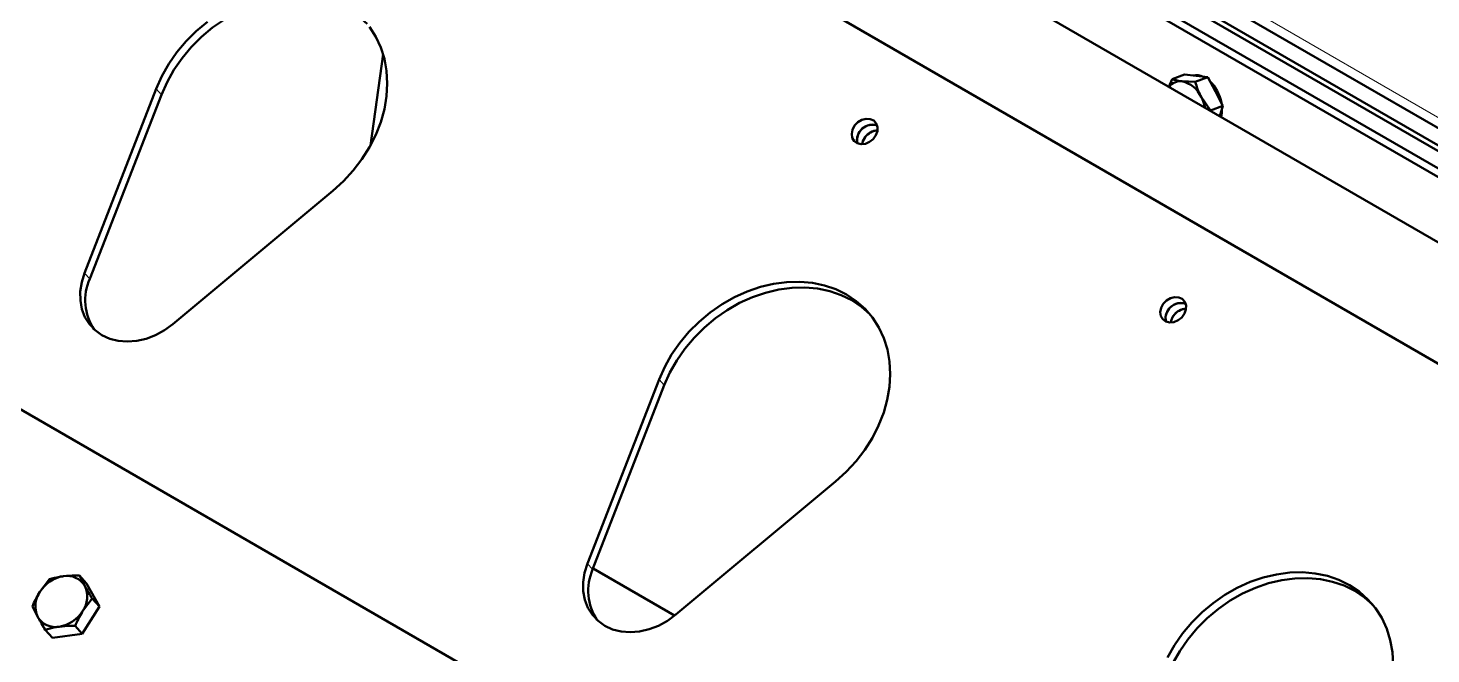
# Paper-space layout 'Лист2' of a CAD drawing. Header units: millimetres. Extents: x 0 to 420, y 0 to 297.
# Drawn here: x 105.97 to 138.13, y 186.22 to 200.54 of the extents above; entities that cross this region are included whole.
import ezdxf

# ---------------------------------------------------------------- set-up
doc = ezdxf.new("R2010")
doc.units = ezdxf.units.MM

psp = doc.layouts.new('Лист2')

# ---------------------------------------------------------------- linework, layer by layer
at = {"color": 7, "linetype": 'Continuous', "lineweight": 50}
for p, q in [((110.285, 211.801), (151.134, 188.22)), ((116.142, 210.644), (153.06, 189.332)), ((152.429, 188.967), (115.376, 210.357)), ((152.601, 189.067), (115.585, 210.435)), ((152.945, 189.265), (116.003, 210.592)), ((148.731, 186.833), (108.707, 209.938)), ((118.755, 209.529), (153.401, 189.529)), ((114.113, 199.944), (113.82, 197.856)), ((132.194, 199.374), (132.115, 199.199)), ((132.481, 199.481), (132.194, 199.374)), ((132.481, 199.481), (132.746, 199.449)), ((133.011, 199.418), (132.724, 199.31)), ((132.746, 199.449), (133.011, 199.418)), ((133.011, 199.418), (133.185, 199.089)), ((108.909, 199.152), (107.267, 194.935)), ((132.724, 199.31), (132.418, 199.327)), ((133.185, 199.089), (133.358, 198.761)), ((107.387, 194.803), (109.029, 199.019)), ((133.071, 198.654), (132.857, 198.967)), ((133.358, 198.761), (133.071, 198.654)), ((133.358, 198.761), (133.285, 198.524)), ((109.291, 193.767), (112.956, 196.816)), ((131.582, 176.933), (98.523, 196.018)), ((120.435, 192.498), (118.793, 188.282)), ((118.913, 188.149), (120.555, 192.366)), ((120.817, 187.114), (124.482, 190.162)), ((120.791, 187.093), (118.922, 188.172)), ((106.464, 187.924), (106.245, 187.638)), ((107.15, 188.013), (107.273, 187.773)), ((107.15, 188.013), (107.315, 187.831)), ((107.608, 187.298), (107.315, 187.831)), ((107.443, 187.481), (107.224, 187.195)), ((107.443, 187.481), (107.608, 187.298)), ((106.072, 187.301), (106.196, 187.06)), ((107.216, 186.676), (107.608, 187.298)), ((107.051, 186.858), (107.216, 186.676)), ((106.365, 186.768), (106.53, 186.586)), ((107.216, 186.676), (106.53, 186.586))]:
    psp.add_line(p, q, dxfattribs=at)
at = {"color": 8, "linetype": 'Continuous', "lineweight": 18}
for p, q in [((153.613, 189.651), (118.967, 209.652)), ((109.029, 199.019), (108.909, 199.152)), ((107.387, 194.803), (107.267, 194.935)), ((120.555, 192.366), (120.435, 192.498)), ((118.913, 188.149), (118.793, 188.282))]:
    psp.add_line(p, q, dxfattribs=at)
at = {"color": 7, "linetype": 'Continuous', "lineweight": 50, "flags": 128}
for points in [[(109.029, 199.019), (109.158, 199.309), (109.317, 199.589), (109.503, 199.857), (109.714, 200.109), (109.948, 200.343), (110.202, 200.555), (110.472, 200.742), (110.756, 200.904), (111.05, 201.037), (111.351, 201.14), (111.654, 201.212), (111.956, 201.251), (112.253, 201.258), (112.543, 201.233), (112.82, 201.175), (113.083, 201.085), (113.327, 200.965), (113.55, 200.815), (113.742, 200.645)], [(110.082, 200.687), (109.828, 200.475), (109.594, 200.242), (109.383, 199.99), (109.197, 199.722), (109.038, 199.441), (108.909, 199.152)], [(112.956, 196.816), (113.201, 197.038), (113.424, 197.281), (113.624, 197.541), (113.797, 197.815), (113.942, 198.1), (114.057, 198.393), (114.14, 198.689), (114.19, 198.985), (114.207, 199.278), (114.191, 199.564), (114.142, 199.839), (114.059, 200.101), (113.946, 200.345), (113.802, 200.57)], [(124.918, 198.31), (124.869, 198.218), (124.85, 198.122), (124.864, 198.032), (124.908, 197.958), (124.978, 197.908), (125.067, 197.886), (125.164, 197.896), (125.26, 197.937), (125.343, 198.004), (125.406, 198.089), (125.44, 198.184), (125.443, 198.278), (125.414, 198.361), (125.356, 198.425), (125.275, 198.461), (125.181, 198.467), (125.083, 198.441), (124.992, 198.387), (124.918, 198.31)], [(125.158, 198.044), (125.109, 197.953), (125.092, 197.886)], [(107.267, 194.935), (107.202, 194.724), (107.17, 194.512), (107.172, 194.304), (107.209, 194.107), (107.278, 193.925), (107.38, 193.763), (107.51, 193.625), (107.667, 193.513), (107.845, 193.432), (108.04, 193.382), (108.248, 193.366), (108.464, 193.383), (108.681, 193.433), (108.895, 193.516), (109.1, 193.628), (109.291, 193.767)], [(124.482, 190.162), (124.727, 190.385), (124.95, 190.627), (125.15, 190.888), (125.323, 191.162), (125.468, 191.447), (125.583, 191.739), (125.666, 192.035), (125.716, 192.331), (125.733, 192.624), (125.717, 192.91), (125.667, 193.185), (125.585, 193.447), (125.471, 193.691), (125.327, 193.916), (125.155, 194.118), (124.956, 194.295), (124.733, 194.444), (124.489, 194.564), (124.226, 194.654), (123.949, 194.712), (123.659, 194.737), (123.362, 194.73), (123.06, 194.691), (122.757, 194.619), (122.456, 194.516), (122.162, 194.383), (121.878, 194.221), (121.608, 194.034), (121.354, 193.822), (121.12, 193.588), (120.909, 193.336), (120.723, 193.068), (120.564, 192.788), (120.435, 192.498)], [(120.555, 192.366), (120.684, 192.655), (120.843, 192.935), (121.029, 193.203), (121.24, 193.455), (121.474, 193.689), (121.728, 193.901), (121.998, 194.089), (122.282, 194.25), (122.576, 194.383), (122.877, 194.486), (123.18, 194.558), (123.482, 194.598), (123.779, 194.605), (124.069, 194.579), (124.346, 194.521), (124.609, 194.431), (124.853, 194.311), (125.076, 194.162), (125.268, 193.992)], [(131.989, 194.228), (131.94, 194.136), (131.921, 194.04), (131.935, 193.95), (131.979, 193.876), (132.049, 193.826), (132.138, 193.804), (132.235, 193.814), (132.331, 193.855), (132.415, 193.921), (132.477, 194.007), (132.511, 194.102), (132.514, 194.196), (132.485, 194.279), (132.427, 194.343), (132.346, 194.379), (132.252, 194.385), (132.154, 194.359), (132.063, 194.305), (131.989, 194.228)], [(132.229, 193.962), (132.18, 193.871), (132.164, 193.804)], [(118.793, 188.282), (118.728, 188.07), (118.696, 187.858), (118.698, 187.651), (118.734, 187.454), (118.804, 187.272), (118.906, 187.109), (119.036, 186.971), (119.192, 186.859), (119.371, 186.778), (119.566, 186.728), (119.774, 186.712), (119.989, 186.729), (120.207, 186.78), (120.421, 186.862), (120.626, 186.974), (120.817, 187.114)], [(132.081, 185.712), (132.21, 186.001), (132.368, 186.281), (132.555, 186.549), (132.766, 186.802), (133, 187.035), (133.254, 187.247), (133.524, 187.435), (133.808, 187.596), (134.102, 187.729), (134.402, 187.832), (134.705, 187.904), (135.008, 187.944), (135.305, 187.951), (135.595, 187.925), (135.872, 187.867), (136.135, 187.778), (136.379, 187.657), (136.602, 187.508), (136.794, 187.338)], [(137.259, 185.97), (137.243, 186.256), (137.193, 186.532), (137.111, 186.793), (136.997, 187.038), (136.853, 187.262), (136.681, 187.464), (136.482, 187.641), (136.259, 187.79), (136.015, 187.91), (135.752, 188), (135.475, 188.058), (135.185, 188.084), (134.888, 188.077), (134.585, 188.037), (134.282, 187.965), (133.982, 187.862), (133.688, 187.729), (133.404, 187.568), (133.134, 187.38), (132.88, 187.168), (132.646, 186.934), (132.435, 186.682), (132.248, 186.414), (132.09, 186.134)]]:
    psp.add_lwpolyline(points, dxfattribs=at)
at = {"color": 7, "linetype": 'Continuous', "lineweight": 50}
for centre, radius, start, end in [((132.751, 199.112), 0.355, 63.6512, 102.7373), ((132.381, 199.021), 0.308, 82.9828, 146.0033), ((132.28, 198.711), 0.631, 23.9192, 77.3353), ((132.438, 198.68), 0.897, 9.5984, 46.8792), ((132.005, 198.517), 0.964, 12.1022, 27.8538), ((132.639, 198.673), 0.698, 346.1268, 1.3023), ((125.279, 197.985), 0.308, 141.4996, 194.8477), ((125.326, 197.98), 0.352, 72.0309, 192.1431), ((125.326, 197.99), 0.343, 71.5043, 146.9766), ((125.462, 197.829), 0.374, 92.898, 171.276), ((125.464, 197.83), 0.373, 93.122, 145.0177), ((108.483, 194.316), 1.199, 156.0538, 214.2002), ((132.397, 193.898), 0.352, 72.0309, 192.1431), ((132.397, 193.908), 0.343, 71.5043, 146.9766), ((132.35, 193.903), 0.308, 141.4996, 194.8477), ((132.533, 193.747), 0.374, 92.898, 171.276), ((132.535, 193.748), 0.373, 93.122, 145.0177), ((120.009, 187.662), 1.199, 156.0538, 214.2002), ((106.902, 187.229), 0.774, 98.7985, 148.132), ((106.87, 187.532), 0.47, 30.8005, 100.5237), ((106.755, 187.526), 0.574, 324.7782, 25.4373), ((106.714, 187.307), 0.574, 144.7782, 205.4373), ((106.567, 187.604), 0.774, 278.7985, 328.132), ((106.599, 187.301), 0.47, 210.8005, 280.5237)]:
    psp.add_arc(centre, radius, start, end, dxfattribs=at)
for points, knots in [([(132.418, 199.327), (132.412, 199.328), (132.323, 199.339), (132.256, 199.357), (132.194, 199.374)], [0, 0, 0, 0, 0.070215, 1, 1, 1, 1]), ([(132.857, 198.967), (132.853, 198.975), (132.795, 199.086), (132.758, 199.202), (132.724, 199.31)], [0, 0, 0, 0, 0.0702148, 1, 1, 1, 1]), ([(106.464, 187.924), (106.538, 187.945), (106.638, 187.973), (106.753, 187.99), (106.784, 187.994)], [0, 0, 0, 0, 0.731366, 1, 1, 1, 1]), ([(106.784, 187.994), (106.873, 188.003), (106.992, 188.014), (107.118, 188.014), (107.15, 188.013)], [0, 0, 0, 0, 0.742449, 1, 1, 1, 1]), ([(107.273, 187.773), (107.277, 187.766), (107.327, 187.676), (107.387, 187.575), (107.443, 187.481)], [0, 0, 0, 0, 0.070215, 1, 1, 1, 1]), ([(106.245, 187.638), (106.24, 187.631), (106.175, 187.525), (106.121, 187.409), (106.072, 187.301)], [0, 0, 0, 0, 0.070215, 1, 1, 1, 1]), ([(107.224, 187.195), (107.219, 187.188), (107.153, 187.082), (107.1, 186.966), (107.051, 186.858)], [0, 0, 0, 0, 0.070215, 1, 1, 1, 1]), ([(106.196, 187.06), (106.199, 187.054), (106.249, 186.964), (106.309, 186.862), (106.365, 186.768)], [0, 0, 0, 0, 0.070215, 1, 1, 1, 1]), ([(106.365, 186.768), (106.439, 186.789), (106.539, 186.818), (106.654, 186.835), (106.685, 186.839)], [0, 0, 0, 0, 0.731366, 1, 1, 1, 1]), ([(106.685, 186.839), (106.774, 186.847), (106.893, 186.859), (107.019, 186.858), (107.051, 186.858)], [0, 0, 0, 0, 0.742449, 1, 1, 1, 1])]:
    psp.add_open_spline(points, degree=3, knots=knots, dxfattribs=at)

doc.saveas('drawing.dxf')
